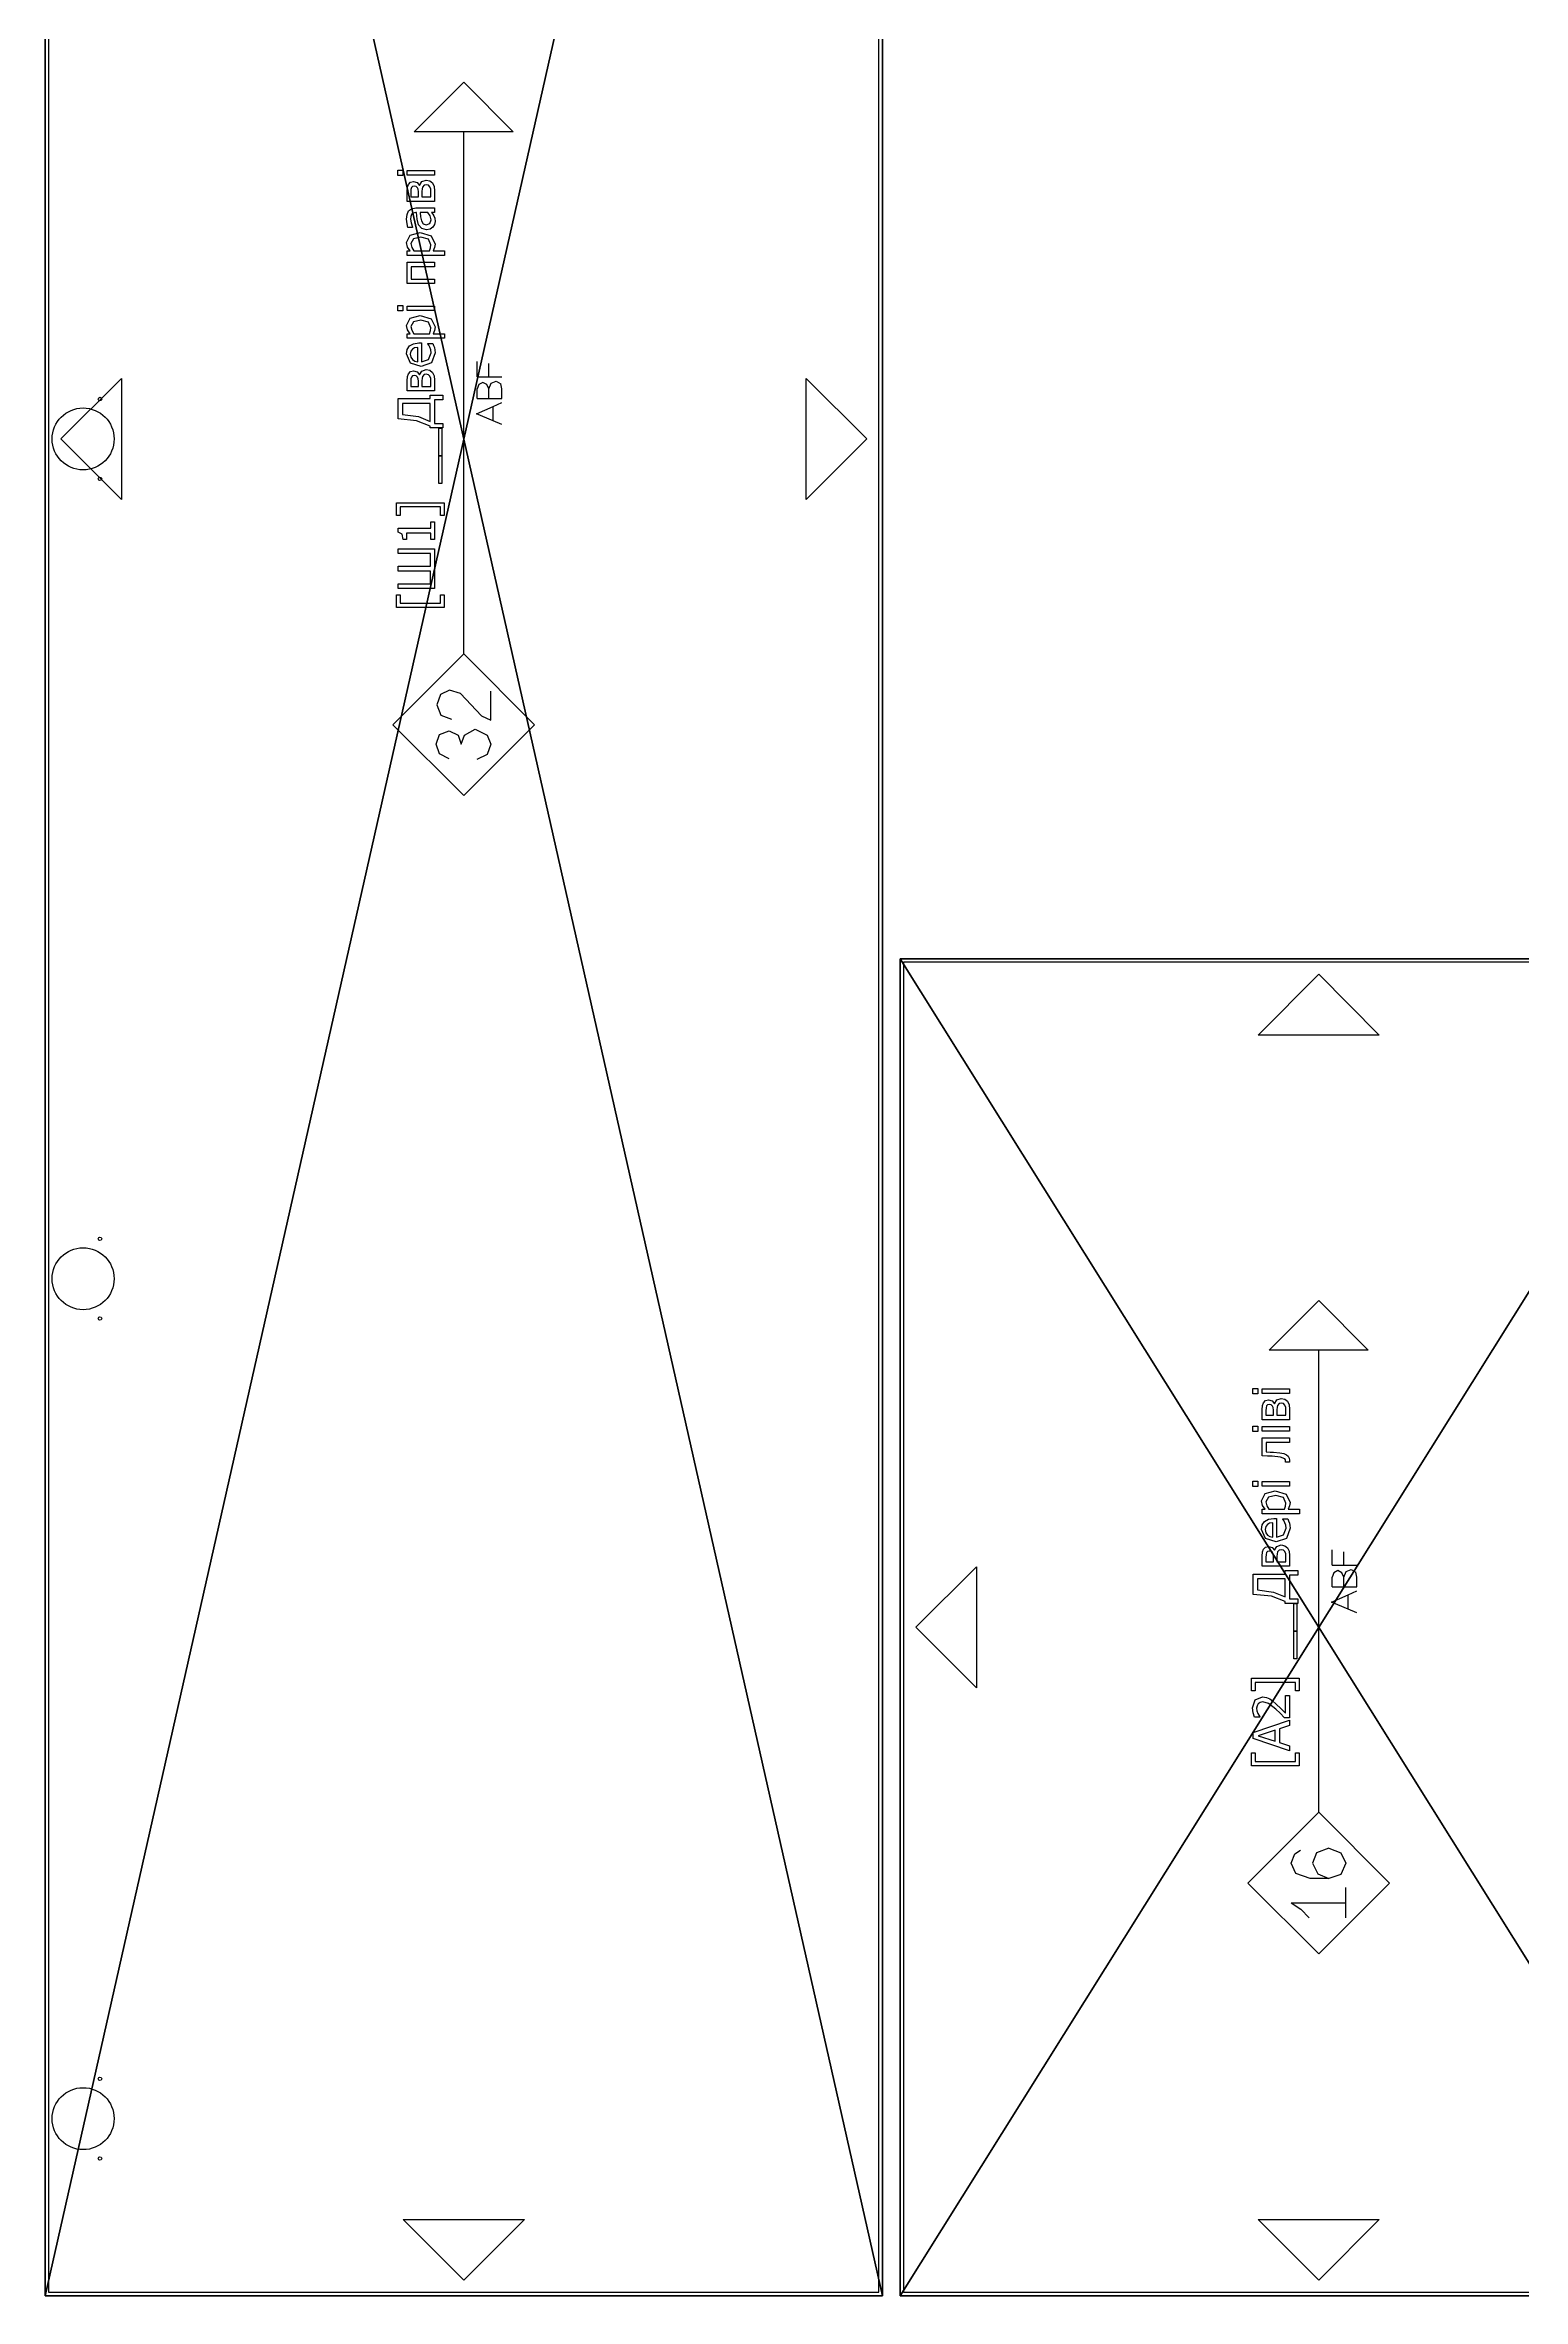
# Model space of a CAD drawing. Header units: millimetres. Extents: x -45532 to 18, y -11338 to 4436.
# Drawn here: x -9337 to -8502, y -2 to 1271 of the extents above; entities that cross this region are included whole.
import ezdxf

# ---------------------------------------------------------------- set-up
doc = ezdxf.new("R2010")
doc.units = ezdxf.units.MM
doc.header["$LTSCALE"] = 25.4
doc.layers.get('0').update_dxf_attribs({"true_color": 0xffffff})
for name, color, linetype, true_color in [('ABF_cuttingLines', 134, 'Continuous', 0x009987), ('ABF_edgeBanding', 252, 'Continuous', 0x777799), ('ABF_Label', 190, 'Continuous', 0x9900ff), ('DEPTH13-ARTICLE96053', 36, 'Continuous', 0x664400), ('DEPTH3.0-ARTICLE46331', 134, 'Continuous', 0x009987)]:
    doc.layers.add(name, color=color, linetype=linetype, true_color=true_color)

# ---------------------------------------------------------------- blocks, each defined once
blk = doc.blocks.new('Group1133#1')
at = {"layer": 'ABF_Label', "color": 0}
for p, q in [((-49.64, 7.03), (-49.64, 24.09)), ((-49.64, 24.09), (-45.08, 24.09)), ((-45.08, 22.84), (-48.1, 22.84)), ((-48.1, 22.84), (-48.1, 8.29)), ((-45.08, 24.09), (-45.08, 22.84)), ((-44.31, 10.47), (-39.91, 23.51)), ((-38.89, 21.74), (-40.89, 15.59)), ((-39.91, 23.51), (-37.78, 23.51)), ((-36.87, 15.59), (-38.89, 21.74)), ((-37.78, 23.51), (-33.38, 10.47)), ((-32.24, 22.99), (-30.73, 23.52)), ((-32.24, 21.13), (-32.24, 22.99)), ((-32.14, 21.13), (-32.24, 21.13)), ((-31.59, 21.49), (-32.14, 21.13)), ((-30.88, 21.85), (-31.59, 21.49)), ((-29.97, 22.15), (-30.88, 21.85)), ((-30.73, 23.52), (-28.89, 23.78)), ((-29.03, 22.26), (-29.97, 22.15)), ((-29.37, 15.44), (-27.34, 18.06)), ((-28.14, 22.13), (-29.03, 22.26)), ((-28.89, 23.78), (-26.04, 22.81)), ((-27.43, 21.74), (-28.14, 22.13)), ((-26.96, 21.06), (-27.43, 21.74)), ((-26.46, 16.45), (-27.42, 15.35)), ((-27.34, 18.06), (-26.79, 20.1)), ((-26.79, 20.1), (-26.96, 21.06)), ((-25.68, 17.58), (-26.46, 16.45)), ((-26.04, 22.81), (-25.01, 20.19)), ((-25.19, 18.78), (-25.68, 17.58)), ((-25.01, 20.19), (-25.19, 18.78)), ((-22.82, 22.84), (-22.82, 24.09)), ((-22.82, 24.09), (-18.26, 24.09)), ((-19.79, 22.84), (-22.82, 22.84)), ((-19.79, 8.29), (-19.79, 22.84)), ((-18.26, 24.09), (-18.26, 7.03)), ((9.25, 12.01), (11.08, 16.9)), ((12.62, 16.26), (10.92, 12.01)), ((11.08, 16.9), (11.78, 23.51)), ((11.78, 23.51), (19.06, 23.51)), ((13.41, 22), (12.62, 16.26)), ((17.32, 22), (13.41, 22)), ((17.32, 12.01), (17.32, 22)), ((19.06, 23.51), (19.06, 12.01)), ((21.84, 10.47), (21.84, 20.25)), ((21.84, 20.25), (25.43, 20.25)), ((25.03, 18.94), (23.46, 18.94)), ((23.46, 18.94), (23.46, 16.26)), ((23.46, 16.26), (25.36, 16.26)), ((26.11, 18.91), (25.03, 18.94)), ((25.36, 16.26), (26.21, 16.31)), ((25.43, 20.25), (27, 20.18)), ((26.82, 18.71), (26.11, 18.91)), ((26.21, 16.31), (26.78, 16.55)), ((26.78, 16.55), (27.19, 17.03)), ((27.2, 18.32), (26.82, 18.71)), ((27, 20.18), (27.99, 19.85)), ((27.19, 17.03), (27.31, 17.74)), ((27.31, 17.74), (27.2, 18.32)), ((28.61, 16.74), (27.59, 15.88)), ((27.99, 19.85), (28.75, 19.1)), ((29, 18), (28.61, 16.74)), ((28.75, 19.1), (29, 18)), ((30.57, 15.3), (31.82, 19.11)), ((31.82, 19.11), (35.1, 20.52)), ((32.49, 17.54), (32.24, 16.45)), ((32.24, 16.45), (37.42, 16.45)), ((33.05, 18.39), (32.49, 17.54)), ((33.88, 18.97), (33.05, 18.39)), ((35, 19.16), (33.88, 18.97)), ((36.12, 18.97), (35, 19.16)), ((35.1, 20.52), (36.71, 20.26)), ((36.86, 18.41), (36.12, 18.97)), ((36.71, 20.26), (37.93, 19.44)), ((37.26, 17.6), (36.86, 18.41)), ((37.42, 16.45), (37.26, 17.6)), ((37.93, 19.44), (38.74, 18.06)), ((38.74, 18.06), (39.02, 16.08)), ((40.68, 6.86), (40.68, 20.25)), ((40.68, 20.25), (42.33, 20.25)), ((42.33, 20.25), (42.33, 19.23)), ((42.33, 19.23), (43.69, 20.15)), ((43.57, 18.64), (42.33, 17.84)), ((42.33, 17.84), (42.33, 12.3)), ((44.92, 18.95), (43.57, 18.64)), ((43.69, 20.15), (45.33, 20.52)), ((46.66, 18.03), (44.92, 18.95)), ((45.33, 20.52), (47.95, 19.19)), ((47.19, 15.43), (46.66, 18.03)), ((47.95, 19.19), (48.89, 15.62)), ((50.52, 21.89), (50.52, 23.6)), ((50.52, 23.6), (52.39, 23.6)), ((52.39, 21.89), (50.52, 21.89)), ((50.63, 10.47), (50.63, 20.25)), ((50.63, 20.25), (52.28, 20.25)), ((52.28, 20.25), (52.28, 10.47)), ((52.39, 23.6), (52.39, 21.89)), ((61.02, 13.68), (61.31, 16.68)), ((61.31, 16.68), (61.38, 18.38)), ((61.38, 18.38), (61.43, 20.25)), ((61.43, 20.25), (67.88, 20.25)), ((62.76, 16.26), (62.58, 13.95)), ((62.82, 17.47), (62.76, 16.26)), ((62.87, 18.87), (62.82, 17.47)), ((66.23, 18.87), (62.87, 18.87)), ((66.23, 10.47), (66.23, 18.87)), ((67.88, 20.25), (67.88, 10.47)), ((70.18, 21.89), (70.18, 23.6)), ((70.18, 23.6), (72.06, 23.6)), ((72.06, 21.89), (70.18, 21.89)), ((70.3, 10.47), (70.3, 20.25)), ((70.3, 20.25), (71.94, 20.25)), ((71.94, 20.25), (71.94, 10.47)), ((72.06, 23.6), (72.06, 21.89)), ((74.36, 10.47), (74.36, 20.25)), ((74.36, 20.25), (77.95, 20.25)), ((77.56, 18.94), (75.99, 18.94)), ((75.99, 18.94), (75.99, 16.26)), ((75.99, 16.26), (77.88, 16.26)), ((78.64, 18.91), (77.56, 18.94)), ((77.88, 16.26), (78.74, 16.31)), ((77.95, 20.25), (79.53, 20.18)), ((79.34, 18.71), (78.64, 18.91)), ((78.74, 16.31), (79.3, 16.55)), ((79.3, 16.55), (79.71, 17.03)), ((79.73, 18.32), (79.34, 18.71)), ((79.53, 20.18), (80.52, 19.85)), ((79.71, 17.03), (79.83, 17.74)), ((79.83, 17.74), (79.73, 18.32)), ((81.14, 16.74), (80.12, 15.88)), ((80.52, 19.85), (81.28, 19.1)), ((81.53, 18), (81.14, 16.74)), ((81.28, 19.1), (81.53, 18)), ((83.69, 21.89), (83.69, 23.6)), ((83.69, 23.6), (85.56, 23.6)), ((85.56, 21.89), (83.69, 21.89)), ((83.8, 10.47), (83.8, 20.25)), ((83.8, 20.25), (85.45, 20.25)), ((85.45, 20.25), (85.45, 10.47)), ((85.56, 23.6), (85.56, 21.89)), ((-98.77, 9.92), (-101.06, 6.47)), ((-98.77, 9.92), (-98.77, -9.75)), ((-90.1, 3.01), (-88.35, 8.23)), ((-88.35, 8.23), (-84.65, 9.92)), ((-84.65, 9.92), (-81.29, 8.6)), ((-81.29, 8.6), (-79.94, 6.48)), ((-48.1, 8.29), (-45.08, 8.29)), ((-45.08, 8.29), (-45.08, 7.03)), ((-42.56, 10.47), (-44.31, 10.47)), ((-41.38, 14.11), (-42.56, 10.47)), ((-36.39, 14.11), (-41.38, 14.11)), ((-40.89, 15.59), (-36.87, 15.59)), ((-35.21, 10.47), (-36.39, 14.11)), ((-33.38, 10.47), (-35.21, 10.47)), ((-32.51, 12.3), (-30.87, 13.87)), ((-32.51, 10.47), (-32.51, 12.3)), ((-24.46, 10.47), (-32.51, 10.47)), ((-30.87, 13.87), (-29.37, 15.44)), ((-29.26, 13.49), (-30.87, 11.96)), ((-30.87, 11.96), (-24.46, 11.96)), ((-27.42, 15.35), (-29.26, 13.49)), ((-24.46, 11.96), (-24.46, 10.47)), ((-22.82, 7.03), (-22.82, 8.29)), ((-22.82, 8.29), (-19.79, 8.29)), ((-11.34, 7.84), (-11.34, 8.98)), ((-11.34, 8.98), (-1.55, 8.98)), ((-1.55, 8.98), (-1.27, 8.98)), ((-1.55, 7.84), (-1.55, 8.98)), ((-1.55, 8.98), (8.52, 8.98)), ((-1.27, 8.98), (-1.27, 7.84)), ((8.52, 8.98), (8.52, 7.84)), ((8.54, 7.51), (8.54, 12.01)), ((8.54, 12.01), (9.25, 12.01)), ((18.65, 10.5), (10.19, 10.5)), ((10.19, 10.5), (10.19, 7.51)), ((10.92, 12.01), (17.32, 12.01)), ((18.65, 7.51), (18.65, 10.5)), ((19.06, 12.01), (20.29, 12.01)), ((20.29, 12.01), (20.29, 7.51)), ((25.68, 10.47), (21.84, 10.47)), ((25.4, 14.98), (23.46, 14.98)), ((23.46, 14.98), (23.46, 11.78)), ((23.46, 11.78), (24.89, 11.78)), ((24.89, 11.78), (26.27, 11.85)), ((26.37, 14.94), (25.4, 14.98)), ((27.24, 10.63), (25.68, 10.47)), ((26.27, 11.85), (27.11, 12.13)), ((27.03, 14.76), (26.37, 14.94)), ((27.66, 14.22), (27.03, 14.76)), ((27.11, 12.13), (27.64, 12.66)), ((28.49, 11.25), (27.24, 10.63)), ((27.59, 15.88), (27.63, 15.82)), ((27.63, 15.82), (28.97, 15)), ((27.64, 12.66), (27.81, 13.42)), ((27.81, 13.42), (27.66, 14.22)), ((29.24, 12.17), (28.49, 11.25)), ((28.97, 15), (29.51, 13.43)), ((29.51, 13.43), (29.24, 12.17)), ((31.86, 11.56), (30.57, 15.3)), ((35.49, 10.24), (31.86, 11.56)), ((39.02, 15.19), (32.24, 15.19)), ((32.24, 15.19), (33.1, 12.58)), ((33.1, 12.58), (35.47, 11.68)), ((35.47, 11.68), (36.54, 11.8)), ((36.48, 10.31), (35.49, 10.24)), ((37.35, 10.51), (36.48, 10.31)), ((36.54, 11.8), (37.48, 12.11)), ((38.12, 10.78), (37.35, 10.51)), ((37.48, 12.11), (38.23, 12.5)), ((38.84, 11.06), (38.12, 10.78)), ((38.23, 12.5), (38.74, 12.86)), ((38.74, 12.86), (38.84, 12.86)), ((38.84, 12.86), (38.84, 11.06)), ((39.02, 16.08), (39.02, 15.19)), ((42.33, 12.3), (43.44, 11.87)), ((43.48, 10.44), (42.33, 10.96)), ((42.33, 10.96), (42.33, 6.86)), ((43.44, 11.87), (44.49, 11.75)), ((44.77, 10.27), (43.48, 10.44)), ((44.49, 11.75), (46.48, 12.69)), ((47.72, 11.72), (44.77, 10.27)), ((46.48, 12.69), (47.19, 15.43)), ((48.89, 15.62), (47.72, 11.72)), ((52.28, 10.47), (50.63, 10.47)), ((59.24, 10.47), (59.24, 11.9)), ((59.24, 11.9), (59.33, 11.9)), ((59.55, 10.46), (59.24, 10.47)), ((59.33, 11.9), (59.46, 11.89)), ((59.46, 11.89), (59.61, 11.89)), ((59.91, 10.45), (59.55, 10.46)), ((59.61, 11.89), (60.02, 11.95)), ((60.68, 10.58), (59.91, 10.45)), ((60.02, 11.95), (60.38, 12.17)), ((60.38, 12.17), (61.02, 13.68)), ((61.32, 10.97), (60.68, 10.58)), ((61.84, 11.56), (61.32, 10.97)), ((62.27, 12.46), (61.84, 11.56)), ((62.58, 13.95), (62.27, 12.46)), ((67.88, 10.47), (66.23, 10.47)), ((71.94, 10.47), (70.3, 10.47)), ((78.21, 10.47), (74.36, 10.47)), ((77.93, 14.98), (75.99, 14.98)), ((75.99, 14.98), (75.99, 11.78)), ((75.99, 11.78), (77.42, 11.78)), ((77.42, 11.78), (78.79, 11.85)), ((78.9, 14.94), (77.93, 14.98)), ((79.77, 10.63), (78.21, 10.47)), ((78.79, 11.85), (79.63, 12.13)), ((79.55, 14.76), (78.9, 14.94)), ((80.19, 14.22), (79.55, 14.76)), ((79.63, 12.13), (80.17, 12.66)), ((81.02, 11.25), (79.77, 10.63)), ((80.12, 15.88), (80.16, 15.82)), ((80.16, 15.82), (81.49, 15)), ((80.17, 12.66), (80.33, 13.42)), ((80.33, 13.42), (80.19, 14.22)), ((81.76, 12.17), (81.02, 11.25)), ((81.49, 15), (82.03, 13.43)), ((82.03, 13.43), (81.76, 12.17)), ((85.45, 10.47), (83.8, 10.47)), ((-101.06, 6.47), (-104.18, 3.45)), ((-90.1, -3.59), (-90.1, 3.01)), ((-88.41, 0.32), (-90.1, -3.59)), ((-84.65, 2.26), (-88.41, 0.32)), ((-80.9, 0.75), (-84.65, 2.26)), ((-79.28, -3.59), (-80.9, 0.75)), ((-66.33, 0), (99.35, 0)), ((-45.08, 7.03), (-49.64, 7.03)), ((-18.26, 7.03), (-22.82, 7.03)), ((-1.55, 7.84), (-11.34, 7.84)), ((-1.27, 7.84), (-1.55, 7.84)), ((8.52, 7.84), (-1.55, 7.84)), ((10.19, 7.51), (8.54, 7.51)), ((20.29, 7.51), (18.65, 7.51)), ((42.33, 6.86), (40.68, 6.86)), ((-88.66, -7.95), (-90.1, -3.59)), ((-84.65, -9.75), (-88.66, -7.95)), ((-80.85, -7.95), (-84.65, -9.75)), ((-79.28, -3.59), (-80.85, -7.95)), ((6.49, -10.57), (8.95, -4.58)), ((8.95, -4.58), (11.61, -10.57)), ((14.53, -4.88), (17.96, -4.88)), ((14.53, -4.88), (14.53, -8.98)), ((19.51, -5.38), (17.96, -4.88)), ((20.29, -6.84), (19.51, -5.38)), ((19.55, -8.25), (20.29, -6.84)), ((22.27, -4.79), (22.27, -8.97)), ((22.27, -4.79), (27.81, -4.79)), ((-104.18, -9.75), (-98.77, -9.75)), ((-98.77, -9.75), (-93.35, -9.75)), ((5.21, -13.72), (6.49, -10.57)), ((6.49, -10.57), (11.61, -10.57)), ((11.61, -10.57), (13.01, -13.72)), ((14.53, -8.98), (14.53, -13.72)), ((14.53, -8.98), (17.96, -8.98)), ((14.53, -13.72), (17.96, -13.72)), ((17.96, -8.98), (19.55, -8.25)), ((17.96, -8.98), (20.04, -9.9)), ((17.96, -13.72), (19.76, -13.36)), ((20.74, -11.59), (19.76, -13.36)), ((20.04, -9.9), (20.74, -11.59)), ((22.27, -8.97), (27.09, -8.97)), ((22.27, -8.97), (22.27, -13.72))]:
    blk.add_line(p, q, dxfattribs=at)
for points in [[(-66.33, 0, 0), (-91.73, -25.4, 0), (-117.13, 0, 0), (-91.73, 25.4, 0), (-66.33, 0, 0)], [(99.35, 17.78, 0), (117.13, 0, 0), (99.35, -17.78, 0), (99.35, 17.78, 0)]]:
    blk.add_polyline3d(points, close=True, dxfattribs=at)
blk = doc.blocks.new('Group1722#1')
at = {"layer": 'ABF_cuttingLines', "color": 0}
blk.add_polyline3d([(-1019.4, 754.5, 0), (-1019.4, 3.5, 0), (-550.4, 3.5, 0), (-550.4, 754.5, 0), (-1019.4, 754.5, 0)], close=True, dxfattribs=at)
blk = doc.blocks.new('Group1723#1')
at = {"layer": 'ABF_edgeBanding', "color": 0}
for points in [[(-784.9, 747.7, 0), (-750.7, 713.4, 0), (-819.1, 713.4, 0), (-784.9, 747.7, 0)], [(-1012.5, 379, 0), (-978.3, 413.2, 0), (-978.3, 344.8, 0), (-1012.5, 379, 0)], [(-784.9, 10.3, 0), (-819.1, 44.6, 0), (-750.7, 44.6, 0), (-784.9, 10.3, 0)]]:
    blk.add_polyline3d(points, close=True, dxfattribs=at)
blk = doc.blocks.new('_____#87')
at = {"color": 0}
for p, q in [((-548.4, 756.5), (-1021.4, 756.5)), ((-1021.4, 756.5), (-1021.4, 1.5)), ((-548.4, 756.5, 18), (-1021.4, 756.5, 18)), ((-1021.4, 756.5, 18), (-1021.4, 1.5, 18)), ((-548.4, 756.5), (-1021.4, 756.5)), ((-1021.4, 756.5), (-1021.4, 756.5, 18)), ((-548.4, 756.5, 18), (-1021.4, 756.5, 18)), ((-1021.4, 756.5), (-1021.4, 1.5)), ((-1021.4, 756.5, 18), (-1021.4, 1.5, 18)), ((-1021.4, 756.5), (-1021.4, 756.5, 18)), ((-1021.4, 1.5), (-548.4, 1.5)), ((-1021.4, 1.5, 18), (-548.4, 1.5, 18)), ((-1021.4, 1.5), (-1021.4, 1.5, 18)), ((-1021.4, 1.5), (-548.4, 1.5)), ((-1021.4, 1.5, 18), (-548.4, 1.5, 18)), ((-1021.4, 1.5), (-1021.4, 1.5, 18))]:
    blk.add_line(p, q, dxfattribs=at)
at = {"layer": 'ABF_cuttingLines', "color": 0}
blk.add_blockref('Group1722#1', (0, 0, 18), dxfattribs=at)
at = {"layer": 'ABF_edgeBanding', "color": 0}
blk.add_blockref('Group1723#1', (0, 0, 18), dxfattribs=at)
at = {"layer": 'ABF_Label', "color": 0}
ref = blk.add_blockref('Group1133#1', (-784.9, 379, 18), dxfattribs=dict(at, xscale=1.574803149606299, yscale=1.574803149606299, rotation=90))
ref.add_attrib('Skp_GroupInstanceName', '_ABF_Label', (0, 0), dxfattribs={"layer": '0', "height": 1})
at = {"color": 0}
mesh = blk.add_polyface(dxfattribs=at)
corners = [(-548.4, 756.5), (-1021.4, 1.5), (-1021.4, 756.5), (-548.4, 1.5)]
mesh.append_faces([[corners[k] for k in face] for face in [(0, 1, 2), (1, 0, 3)]], dxfattribs={"vtx0": -1, "color": 0})
at = {"color": 7, "true_color": 0xffffff}
mesh = blk.add_polyface(dxfattribs=at)
corners = [(-548.4, 1.5, 18), (-1021.4, 756.5, 18), (-1021.4, 1.5, 18), (-548.4, 756.5, 18)]
mesh.append_faces([[corners[k] for k in face] for face in [(0, 1, 2), (1, 0, 3)]], dxfattribs={"vtx0": -1, "color": 7})
at = {"color": 0}
mesh = blk.add_polyface(dxfattribs=at)
corners = [(-1021.4, 756.5, 18), (-548.4, 756.5), (-1021.4, 756.5), (-548.4, 756.5, 18)]
mesh.append_faces([[corners[k] for k in face] for face in [(0, 1, 2), (1, 0, 3)]], dxfattribs={"vtx0": -1, "color": 0})
mesh = blk.add_polyface(dxfattribs=at)
corners = [(-1021.4, 756.5, 18), (-1021.4, 1.5), (-1021.4, 1.5, 18), (-1021.4, 756.5)]
mesh.append_faces([[corners[k] for k in face] for face in [(0, 1, 2), (1, 0, 3)]], dxfattribs={"vtx0": -1, "color": 0})
mesh = blk.add_polyface(dxfattribs=at)
corners = [(-548.4, 1.5, 18), (-1021.4, 1.5), (-548.4, 1.5), (-1021.4, 1.5, 18)]
mesh.append_faces([[corners[k] for k in face] for face in [(0, 1, 2), (1, 0, 3)]], dxfattribs={"vtx0": -1, "color": 0})
blk = doc.blocks.new('Group586#2')
at = {"layer": 'DEPTH13-ARTICLE96053', "color": 0}
blk.add_circle((-21.5, 0), 17.5, dxfattribs=at)
at = {"layer": 'DEPTH3.0-ARTICLE46331', "color": 0}
for centre in [(-31, 22.5), (-31, -22.5)]:
    blk.add_circle(centre, 1, dxfattribs=at)
blk = doc.blocks.new('Group588#2')
at = {"layer": 'DEPTH13-ARTICLE96053', "color": 0}
blk.add_circle((-21.5, 0), 17.5, dxfattribs=at)
at = {"layer": 'DEPTH3.0-ARTICLE46331', "color": 0}
for centre in [(-31, 22.5), (-31, -22.5)]:
    blk.add_circle(centre, 1, dxfattribs=at)
blk = doc.blocks.new('Group590#1')
at = {"layer": 'DEPTH13-ARTICLE96053', "color": 0}
blk.add_circle((-21.5, 0), 17.5, dxfattribs=at)
at = {"layer": 'DEPTH3.0-ARTICLE46331', "color": 0}
for centre in [(-31, 22.5), (-31, -22.5)]:
    blk.add_circle(centre, 1, dxfattribs=at)
blk = doc.blocks.new('Group1165#1')
at = {"layer": 'ABF_Label', "color": 0}
for p, q in [((-60.41, 7.03), (-60.41, 24.09)), ((-60.41, 24.09), (-55.85, 24.09)), ((-55.85, 22.84), (-58.88, 22.84)), ((-58.88, 22.84), (-58.88, 8.29)), ((-55.85, 24.09), (-55.85, 22.84)), ((-53.67, 10.47), (-53.67, 23.51)), ((-53.67, 23.51), (-51.94, 23.51)), ((-51.94, 23.51), (-51.94, 11.97)), ((-47.4, 11.97), (-47.4, 23.51)), ((-47.4, 23.51), (-45.67, 23.51)), ((-45.67, 23.51), (-45.67, 11.97)), ((-41.13, 11.97), (-41.13, 23.51)), ((-41.13, 23.51), (-39.4, 23.51)), ((-39.4, 23.51), (-39.4, 10.47)), ((-36.09, 21.73), (-34.12, 22.11)), ((-36.09, 20.54), (-36.09, 21.73)), ((-33.73, 20.54), (-36.09, 20.54)), ((-34.12, 22.11), (-33.41, 23.55)), ((-33.73, 11.8), (-33.73, 20.54)), ((-33.41, 23.55), (-32.05, 23.55)), ((-32.05, 23.55), (-32.05, 11.8)), ((-27.42, 22.84), (-27.42, 24.09)), ((-27.42, 24.09), (-22.87, 24.09)), ((-24.4, 22.84), (-27.42, 22.84)), ((-24.4, 8.29), (-24.4, 22.84)), ((-22.87, 24.09), (-22.87, 7.03)), ((4.64, 12.01), (6.48, 16.9)), ((8.01, 16.26), (6.31, 12.01)), ((6.48, 16.9), (7.17, 23.51)), ((7.17, 23.51), (14.45, 23.51)), ((8.8, 22), (8.01, 16.26)), ((12.72, 22), (8.8, 22)), ((12.72, 12.01), (12.72, 22)), ((14.45, 23.51), (14.45, 12.01)), ((17.23, 10.47), (17.23, 20.25)), ((17.23, 20.25), (20.82, 20.25)), ((20.43, 18.94), (18.86, 18.94)), ((18.86, 18.94), (18.86, 16.26)), ((18.86, 16.26), (20.75, 16.26)), ((21.51, 18.91), (20.43, 18.94)), ((20.75, 16.26), (21.61, 16.31)), ((20.82, 20.25), (22.4, 20.18)), ((22.21, 18.71), (21.51, 18.91)), ((21.61, 16.31), (22.17, 16.55)), ((22.17, 16.55), (22.58, 17.03)), ((22.59, 18.32), (22.21, 18.71)), ((22.4, 20.18), (23.39, 19.85)), ((22.58, 17.03), (22.7, 17.74)), ((22.7, 17.74), (22.59, 18.32)), ((24.01, 16.74), (22.98, 15.88)), ((23.39, 19.85), (24.15, 19.1)), ((24.39, 18), (24.01, 16.74)), ((24.15, 19.1), (24.39, 18)), ((25.96, 15.3), (27.21, 19.11)), ((27.21, 19.11), (30.49, 20.52)), ((27.88, 17.54), (27.63, 16.45)), ((27.63, 16.45), (32.81, 16.45)), ((28.44, 18.39), (27.88, 17.54)), ((29.28, 18.97), (28.44, 18.39)), ((30.39, 19.16), (29.28, 18.97)), ((31.51, 18.97), (30.39, 19.16)), ((30.49, 20.52), (32.1, 20.26)), ((32.25, 18.41), (31.51, 18.97)), ((32.1, 20.26), (33.33, 19.44)), ((32.65, 17.6), (32.25, 18.41)), ((32.81, 16.45), (32.65, 17.6)), ((33.33, 19.44), (34.13, 18.06)), ((34.13, 18.06), (34.41, 16.08)), ((36.08, 6.86), (36.08, 20.25)), ((36.08, 20.25), (37.72, 20.25)), ((37.72, 20.25), (37.72, 19.23)), ((37.72, 19.23), (39.09, 20.15)), ((38.96, 18.64), (37.72, 17.84)), ((37.72, 17.84), (37.72, 12.3)), ((40.32, 18.95), (38.96, 18.64)), ((39.09, 20.15), (40.72, 20.52)), ((42.05, 18.03), (40.32, 18.95)), ((40.72, 20.52), (43.34, 19.19)), ((42.58, 15.43), (42.05, 18.03)), ((43.34, 19.19), (44.28, 15.62)), ((45.91, 21.89), (45.91, 23.6)), ((45.91, 23.6), (47.79, 23.6)), ((47.79, 21.89), (45.91, 21.89)), ((46.03, 10.47), (46.03, 20.25)), ((46.03, 20.25), (47.67, 20.25)), ((47.67, 20.25), (47.67, 10.47)), ((47.79, 23.6), (47.79, 21.89)), ((55.7, 10.47), (55.7, 20.25)), ((55.7, 20.25), (63.42, 20.25)), ((61.77, 18.83), (57.34, 18.83)), ((57.34, 18.83), (57.34, 10.47)), ((61.77, 10.47), (61.77, 18.83)), ((63.42, 20.25), (63.42, 10.47)), ((65.8, 6.86), (65.8, 20.25)), ((65.8, 20.25), (67.45, 20.25)), ((67.45, 20.25), (67.45, 19.23)), ((67.45, 19.23), (68.81, 20.15)), ((68.69, 18.64), (67.45, 17.84)), ((67.45, 17.84), (67.45, 12.3)), ((70.04, 18.95), (68.69, 18.64)), ((68.81, 20.15), (70.45, 20.52)), ((71.78, 18.03), (70.04, 18.95)), ((70.45, 20.52), (73.07, 19.19)), ((72.31, 15.43), (71.78, 18.03)), ((73.07, 19.19), (74.01, 15.62)), ((75.46, 15.03), (76.82, 16.17)), ((75.83, 20.04), (77.14, 20.33)), ((75.83, 18.37), (75.83, 20.04)), ((75.93, 18.37), (75.83, 18.37)), ((77.47, 18.86), (75.93, 18.37)), ((76.82, 16.17), (78.77, 16.69)), ((77.14, 20.33), (78.82, 20.49)), ((78.81, 19.03), (77.47, 18.86)), ((78.77, 16.69), (81.18, 16.9)), ((79.75, 18.97), (78.81, 19.03)), ((78.82, 20.49), (80.52, 20.33)), ((80.52, 18.7), (79.75, 18.97)), ((80.52, 20.33), (81.76, 19.76)), ((81.01, 18.15), (80.52, 18.7)), ((81.18, 17.22), (81.01, 18.15)), ((81.18, 16.9), (81.18, 17.22)), ((81.76, 19.76), (82.56, 18.72)), ((82.56, 18.72), (82.82, 17.16)), ((82.82, 17.16), (82.82, 10.47)), ((85.13, 10.47), (85.13, 20.25)), ((85.13, 20.25), (88.72, 20.25)), ((88.33, 18.94), (86.76, 18.94)), ((86.76, 18.94), (86.76, 16.26)), ((86.76, 16.26), (88.65, 16.26)), ((89.41, 18.91), (88.33, 18.94)), ((88.65, 16.26), (89.51, 16.31)), ((88.72, 20.25), (90.3, 20.18)), ((90.12, 18.71), (89.41, 18.91)), ((89.51, 16.31), (90.07, 16.55)), ((90.07, 16.55), (90.49, 17.03)), ((90.5, 18.32), (90.12, 18.71)), ((90.3, 20.18), (91.29, 19.85)), ((90.49, 17.03), (90.61, 17.74)), ((90.61, 17.74), (90.5, 18.32)), ((91.91, 16.74), (90.89, 15.88)), ((91.29, 19.85), (92.05, 19.1)), ((92.3, 18), (91.91, 16.74)), ((92.05, 19.1), (92.3, 18)), ((94.46, 21.89), (94.46, 23.6)), ((94.46, 23.6), (96.34, 23.6)), ((96.34, 21.89), (94.46, 21.89)), ((94.58, 10.47), (94.58, 20.25)), ((94.58, 20.25), (96.22, 20.25)), ((96.22, 20.25), (96.22, 10.47)), ((96.34, 23.6), (96.34, 21.89)), ((-114.69, 5.2), (-112.86, 8.68)), ((-112.86, 8.68), (-109.47, 9.86)), ((-109.47, 9.86), (-106.03, 8.68)), ((-106.03, 8.68), (-104.61, 5.2)), ((-99.02, 8.26), (-100.44, 4.37)), ((-95.28, 9.66), (-99.02, 8.26)), ((-91.69, 8.34), (-95.28, 9.66)), ((-90.06, 5.09), (-91.69, 8.34)), ((-58.88, 8.29), (-55.85, 8.29)), ((-55.85, 8.29), (-55.85, 7.03)), ((-39.4, 10.47), (-53.67, 10.47)), ((-51.94, 11.97), (-47.4, 11.97)), ((-45.67, 11.97), (-41.13, 11.97)), ((-36.09, 10.47), (-36.09, 11.8)), ((-36.09, 11.8), (-33.73, 11.8)), ((-29.74, 10.47), (-36.09, 10.47)), ((-32.05, 11.8), (-29.74, 11.8)), ((-29.74, 11.8), (-29.74, 10.47)), ((-27.42, 7.03), (-27.42, 8.29)), ((-27.42, 8.29), (-24.4, 8.29)), ((-15.95, 7.84), (-15.95, 8.98)), ((-15.95, 8.98), (-6.16, 8.98)), ((-6.16, 8.98), (-5.88, 8.98)), ((-6.16, 7.84), (-6.16, 8.98)), ((-6.16, 8.98), (3.92, 8.98)), ((-5.88, 8.98), (-5.88, 7.84)), ((3.92, 8.98), (3.92, 7.84)), ((3.93, 7.51), (3.93, 12.01)), ((3.93, 12.01), (4.64, 12.01)), ((14.04, 10.5), (5.58, 10.5)), ((5.58, 10.5), (5.58, 7.51)), ((6.31, 12.01), (12.72, 12.01)), ((14.04, 7.51), (14.04, 10.5)), ((14.45, 12.01), (15.69, 12.01)), ((15.69, 12.01), (15.69, 7.51)), ((21.07, 10.47), (17.23, 10.47)), ((20.79, 14.98), (18.86, 14.98)), ((18.86, 14.98), (18.86, 11.78)), ((18.86, 11.78), (20.28, 11.78)), ((20.28, 11.78), (21.66, 11.85)), ((21.77, 14.94), (20.79, 14.98)), ((22.64, 10.63), (21.07, 10.47)), ((21.66, 11.85), (22.5, 12.13)), ((22.42, 14.76), (21.77, 14.94)), ((23.06, 14.22), (22.42, 14.76)), ((22.5, 12.13), (23.04, 12.66)), ((23.88, 11.25), (22.64, 10.63)), ((22.98, 15.88), (23.03, 15.82)), ((23.03, 15.82), (24.36, 15)), ((23.04, 12.66), (23.2, 13.42)), ((23.2, 13.42), (23.06, 14.22)), ((24.63, 12.17), (23.88, 11.25)), ((24.36, 15), (24.9, 13.43)), ((24.9, 13.43), (24.63, 12.17)), ((27.25, 11.56), (25.96, 15.3)), ((30.88, 10.24), (27.25, 11.56)), ((34.41, 15.19), (27.63, 15.19)), ((27.63, 15.19), (28.49, 12.58)), ((28.49, 12.58), (30.87, 11.68)), ((30.87, 11.68), (31.93, 11.8)), ((31.87, 10.31), (30.88, 10.24)), ((32.74, 10.51), (31.87, 10.31)), ((31.93, 11.8), (32.87, 12.11)), ((33.51, 10.78), (32.74, 10.51)), ((32.87, 12.11), (33.62, 12.5)), ((34.23, 11.06), (33.51, 10.78)), ((33.62, 12.5), (34.13, 12.86)), ((34.13, 12.86), (34.23, 12.86)), ((34.23, 12.86), (34.23, 11.06)), ((34.41, 16.08), (34.41, 15.19)), ((37.72, 12.3), (38.83, 11.87)), ((38.87, 10.44), (37.72, 10.96)), ((37.72, 10.96), (37.72, 6.86)), ((38.83, 11.87), (39.89, 11.75)), ((40.16, 10.27), (38.87, 10.44)), ((39.89, 11.75), (41.87, 12.69)), ((43.11, 11.72), (40.16, 10.27)), ((41.87, 12.69), (42.58, 15.43)), ((44.28, 15.62), (43.11, 11.72)), ((47.67, 10.47), (46.03, 10.47)), ((57.34, 10.47), (55.7, 10.47)), ((63.42, 10.47), (61.77, 10.47)), ((67.45, 12.3), (68.56, 11.87)), ((68.6, 10.44), (67.45, 10.96)), ((67.45, 10.96), (67.45, 6.86)), ((68.56, 11.87), (69.61, 11.75)), ((69.89, 10.27), (68.6, 10.44)), ((69.61, 11.75), (71.6, 12.69)), ((72.84, 11.72), (69.89, 10.27)), ((71.6, 12.69), (72.31, 15.43)), ((74.01, 15.62), (72.84, 11.72)), ((75.04, 13.3), (75.46, 15.03)), ((75.27, 12.06), (75.04, 13.3)), ((75.9, 11.06), (75.27, 12.06)), ((76.86, 10.42), (75.9, 11.06)), ((77.16, 14.57), (76.73, 13.41)), ((76.73, 13.41), (77.21, 12.14)), ((78, 10.2), (76.86, 10.42)), ((78.25, 15.19), (77.16, 14.57)), ((77.21, 12.14), (78.59, 11.71)), ((79.15, 10.32), (78, 10.2)), ((79.7, 15.45), (78.25, 15.19)), ((78.59, 11.71), (80, 12.05)), ((79.99, 10.67), (79.15, 10.32)), ((81.18, 15.59), (79.7, 15.45)), ((80.65, 11.09), (79.99, 10.67)), ((80, 12.05), (81.18, 12.88)), ((81.18, 11.51), (80.65, 11.09)), ((81.18, 12.88), (81.18, 15.59)), ((81.18, 10.47), (81.18, 11.51)), ((82.82, 10.47), (81.18, 10.47)), ((88.98, 10.47), (85.13, 10.47)), ((88.7, 14.98), (86.76, 14.98)), ((86.76, 14.98), (86.76, 11.78)), ((86.76, 11.78), (88.19, 11.78)), ((88.19, 11.78), (89.57, 11.85)), ((89.67, 14.94), (88.7, 14.98)), ((90.54, 10.63), (88.98, 10.47)), ((89.57, 11.85), (90.41, 12.13)), ((90.33, 14.76), (89.67, 14.94)), ((90.96, 14.22), (90.33, 14.76)), ((90.41, 12.13), (90.94, 12.66)), ((91.79, 11.25), (90.54, 10.63)), ((90.89, 15.88), (90.93, 15.82)), ((90.93, 15.82), (92.27, 15)), ((90.94, 12.66), (91.11, 13.42)), ((91.11, 13.42), (90.96, 14.22)), ((92.53, 12.17), (91.79, 11.25)), ((92.27, 15), (92.81, 13.43)), ((92.81, 13.43), (92.53, 12.17)), ((96.22, 10.47), (94.58, 10.47)), ((-106.2, 1.96), (-109.47, 0.89)), ((-109.47, 0.89), (-106.2, -0.25)), ((-104.61, 5.2), (-106.2, 1.96)), ((-91.31, 1.2), (-99.25, -6.43)), ((-91.31, 1.2), (-90.06, 5.09)), ((-77.1, 0), (110.12, 0)), ((-55.85, 7.03), (-60.41, 7.03)), ((-22.87, 7.03), (-27.42, 7.03)), ((-6.16, 7.84), (-15.95, 7.84)), ((-5.88, 7.84), (-6.16, 7.84)), ((3.92, 7.84), (-6.16, 7.84)), ((5.58, 7.51), (3.93, 7.51)), ((15.69, 7.51), (14.04, 7.51)), ((37.72, 6.86), (36.08, 6.86)), ((67.45, 6.86), (65.8, 6.86)), ((-113.13, -8.47), (-114.95, -4.65)), ((-106.2, -0.25), (-104.06, -4.05)), ((-104.06, -4.05), (-106.2, -8.47)), ((-99.25, -6.43), (-100.81, -9.76)), ((6.49, -10.57), (8.95, -4.58)), ((8.95, -4.58), (11.61, -10.57)), ((14.53, -4.88), (17.96, -4.88)), ((14.53, -4.88), (14.53, -8.98)), ((19.51, -5.38), (17.96, -4.88)), ((20.29, -6.84), (19.51, -5.38)), ((19.55, -8.25), (20.29, -6.84)), ((22.27, -4.79), (22.27, -8.97)), ((22.27, -4.79), (27.81, -4.79)), ((-109.47, -9.76), (-113.13, -8.47)), ((-106.2, -8.47), (-109.47, -9.76)), ((-100.81, -9.76), (-90.39, -9.76)), ((5.21, -13.72), (6.49, -10.57)), ((6.49, -10.57), (11.61, -10.57)), ((11.61, -10.57), (13.01, -13.72)), ((14.53, -8.98), (14.53, -13.72)), ((14.53, -8.98), (17.96, -8.98)), ((14.53, -13.72), (17.96, -13.72)), ((17.96, -8.98), (19.55, -8.25)), ((17.96, -8.98), (20.04, -9.9)), ((17.96, -13.72), (19.76, -13.36)), ((20.74, -11.59), (19.76, -13.36)), ((20.04, -9.9), (20.74, -11.59)), ((22.27, -8.97), (27.09, -8.97)), ((22.27, -8.97), (22.27, -13.72))]:
    blk.add_line(p, q, dxfattribs=at)
for points in [[(-77.1, 0, 0), (-102.5, -25.4, 0), (-127.9, 0, 0), (-102.5, 25.4, 0), (-77.1, 0, 0)], [(110.12, 17.78, 0), (127.9, 0, 0), (110.12, -17.78, 0), (110.12, 17.78, 0)]]:
    blk.add_polyline3d(points, close=True, dxfattribs=at)
blk = doc.blocks.new('Group1724#1')
at = {"layer": 'ABF_cuttingLines', "color": 0}
blk.add_polyline3d([(-1842, 2095, 0), (-1842, 2, 0), (-1373, 2, 0), (-1373, 2095, 0), (-1842, 2095, 0)], close=True, dxfattribs=at)
blk = doc.blocks.new('Group1725#1')
at = {"layer": 'ABF_edgeBanding', "color": 0}
for points in [[(-1835.1, 1048.5, 0), (-1800.9, 1082.7, 0), (-1800.9, 1014.3, 0), (-1835.1, 1048.5, 0)], [(-1379.8, 1048.5, 0), (-1414, 1014.3, 0), (-1414, 1082.7, 0), (-1379.8, 1048.5, 0)], [(-1607.5, 8.8, 0), (-1641.7, 43.1, 0), (-1573.2, 43.1, 0), (-1607.5, 8.8, 0)]]:
    blk.add_polyline3d(points, close=True, dxfattribs=at)
blk = doc.blocks.new('_____#88')
at = {"color": 0}
for p, q in [((-1844, 2097), (-1844, 0)), ((-1844, 2097, 18), (-1844, 0, 18)), ((-1844, 2097), (-1844, 0)), ((-1844, 2097, 18), (-1844, 0, 18)), ((-1371, 0), (-1371, 2097)), ((-1371, 0, 18), (-1371, 2097, 18)), ((-1371, 0), (-1371, 2097)), ((-1371, 0, 18), (-1371, 2097, 18)), ((-1844, 0), (-1371, 0)), ((-1844, 0, 18), (-1371, 0, 18)), ((-1844, 0), (-1844, 0, 18)), ((-1844, 0), (-1371, 0)), ((-1844, 0, 18), (-1371, 0, 18)), ((-1844, 0), (-1844, 0, 18)), ((-1371, 0), (-1371, 0, 18)), ((-1371, 0), (-1371, 0, 18))]:
    blk.add_line(p, q, dxfattribs=at)
at = {"color": 0, "rotation": 180}
for name, p in [('Group590#1', (-1844, 1048.5, 18)), ('Group588#2', (-1844, 574.3, 18)), ('Group586#2', (-1844, 100, 18))]:
    blk.add_blockref(name, p, dxfattribs=at)
at = {"layer": 'ABF_cuttingLines', "color": 0}
blk.add_blockref('Group1724#1', (0, 0, 18), dxfattribs=at)
at = {"layer": 'ABF_edgeBanding', "color": 0}
blk.add_blockref('Group1725#1', (0, 0, 18), dxfattribs=at)
at = {"layer": 'ABF_Label', "color": 0, "xscale": 1.574803149606299, "yscale": 1.574803149606299, "rotation": 90}
blk.add_blockref('Group1165#1', (-1607.5, 1048.5, 18), dxfattribs=at)
at = {"color": 0}
mesh = blk.add_polyface(dxfattribs=at)
corners = [(-1371, 2097), (-1844, 0), (-1844, 2097), (-1371, 0)]
mesh.append_faces([[corners[k] for k in face] for face in [(0, 1, 2), (1, 0, 3)]], dxfattribs={"vtx0": -1, "color": 0})
at = {"color": 7, "true_color": 0xffffff}
mesh = blk.add_polyface(dxfattribs=at)
corners = [(-1371, 0, 18), (-1844, 2097, 18), (-1844, 0, 18), (-1371, 2097, 18)]
mesh.append_faces([[corners[k] for k in face] for face in [(0, 1, 2), (1, 0, 3)]], dxfattribs={"vtx0": -1, "color": 7})
at = {"color": 0}
mesh = blk.add_polyface(dxfattribs=at)
corners = [(-1844, 2097, 18), (-1844, 0), (-1844, 0, 18), (-1844, 2097)]
mesh.append_faces([[corners[k] for k in face] for face in [(0, 1, 2), (1, 0, 3)]], dxfattribs={"vtx0": -1, "color": 0})
mesh = blk.add_polyface(dxfattribs=at)
corners = [(-1371, 2097), (-1371, 0, 18), (-1371, 0), (-1371, 2097, 18)]
mesh.append_faces([[corners[k] for k in face] for face in [(0, 1, 2), (1, 0, 3)]], dxfattribs={"vtx0": -1, "color": 0})
mesh = blk.add_polyface(dxfattribs=at)
corners = [(-1371, 0, 18), (-1844, 0), (-1371, 0), (-1844, 0, 18)]
mesh.append_faces([[corners[k] for k in face] for face in [(0, 1, 2), (1, 0, 3)]], dxfattribs={"vtx0": -1, "color": 0})
blk = doc.blocks.new('_201238___._KRONOSPAN_5981_PD__NEW_2800207018_THICKNESS_18')
at = {"color": 0}
for name, p in [('_____#88', (-7493, 0)), ('_____#87', (-7832.6, -1.5))]:
    blk.add_blockref(name, p, dxfattribs=at)

msp = doc.modelspace()

# ---------------------------------------------------------------- block references
at = {"color": 0}
msp.add_blockref('_201238___._KRONOSPAN_5981_PD__NEW_2800207018_THICKNESS_18', (0, 0), dxfattribs=at)

doc.saveas('drawing.dxf')
